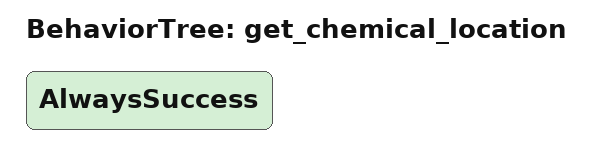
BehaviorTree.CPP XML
<?xml version="1.0" encoding="UTF-8"?>
<root BTCPP_format="4">
  <BehaviorTree ID="get_chemical_location">
    <AlwaysSuccess/>
  </BehaviorTree>

</root>
